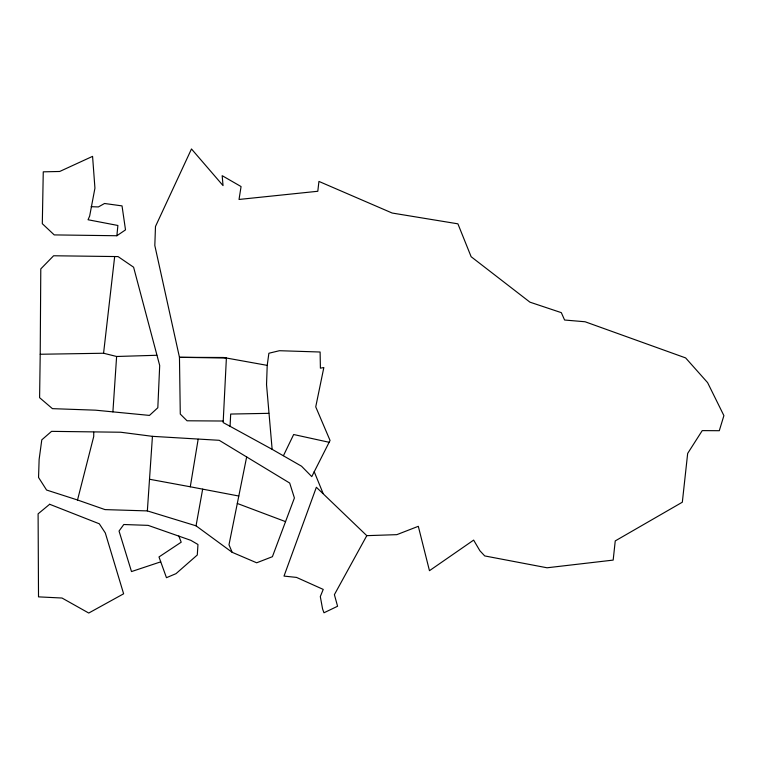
<?xml version="1.0" encoding="UTF-8"?>
<svg xmlns="http://www.w3.org/2000/svg" width="762" height="762" viewBox="0 0 762 762"><rect width="100%" height="100%" fill="white"/><g stroke="black" fill="none" stroke-linecap="round" stroke-linejoin="round"><path stroke-width="1.14" d="M93.745 432.235L93.726 436.512L77.524 499.986L105.023 509.607L147.352 510.911L196.044 525.828L232.153 552.307L256.67 562.794L272.405 556.698L294.408 497.977L289.693 483.051L219.208 440.303L152.438 436.34L120.682 432.235L51.559 431.359L41.786 439.855L39.129 459.457L38.548 477.45L46.577 490.033L77.524 499.986M40.215 354.254L40.786 268.91L53.607 255.765L118.053 256.584L133.598 267.205L159.696 365.503L157.82 407.746L149.457 415.414L95.479 410.175L52.426 408.651L39.595 397.678L40.215 354.254L103.575 353.244L116.615 356.483L156.829 355.273M267.214 365.369L266.529 384.591L272.139 449.332L301.523 466.201L311.772 476.612L330.06 440.465L315.735 406.87L323.84 367.541L320.402 368.17L320.107 352.015L279.435 350.71L268.881 353.244L267.214 365.369L223.476 357.492L179.461 357.321L154.819 245.497L155.486 226.466L191.481 148.961L223.037 185.595L222.171 175.679L241.068 186.557L239.03 199.454L317.802 191.272L318.935 181.423L392.163 213.036L457.905 223.828L471.135 256.718L529.933 302.162L561.318 312.649L564.594 320.021L585.092 321.764L685.638 357.921L707.603 382.629L723.9 415.623L719.29 430.711L702.231 430.616L687.667 453.419L682.333 502.206L615.248 540.906L613.172 560.099L547.059 567.785L484.718 555.927L479.917 550.783L473.64 540.106L429.463 570.69L418.309 526.313L396.84 534.657L366.789 535.657L316.363 487.261L284.007 576.091L296.532 577.415L323.231 589.407L320.307 596.57L322.574 608.933L323.964 612.781L337.576 606.257L334.394 594.655L366.789 535.657M272.139 449.332L230.067 426.31L230.686 414.052L268.786 413.337M112.9 411.89L116.615 356.483M147.352 510.911L152.438 436.34M116.872 235.744L117.891 225.476L88.049 219.751L89.668 216.017L94.936 188.147L92.573 156.362L59.693 171.479L43.263 171.831L42.31 223.695L54.226 234.906L116.872 235.744L125.511 229.876L122.025 205.892L104.537 203.492L98.384 206.94L91.154 206.683M103.575 353.244L114.671 256.527M238.801 496.024L190.281 486.785L198.158 439.264M196.044 525.828L202.663 489.137M246.669 456.886L229 544.754L232.153 552.307M283.454 455.657L293.656 434.521L329.127 442.284M160.668 561.861L131.502 571.567L119.034 531.038L123.796 524.513L148.133 525.37L190.843 540.334L197.968 544.497L197.291 554.993L176.012 573.653L166.459 577.691L158.991 556.946L181.204 542.192L178.822 536.01M223.228 421.024L187.052 420.786L180.28 414.071L179.461 357.321L226.39 358.016L223.152 422.558L230.067 426.31M149.466 479.241L190.281 486.785M237.306 503.463L285.55 521.627M314.192 471.649L323.078 493.385M49.663 504.273L38.1 513.836L38.51 596.865L62.017 598.027L88.744 613.039L123.625 593.798L105.308 532.952L99.289 523.789L49.663 504.273"/></g></svg>
